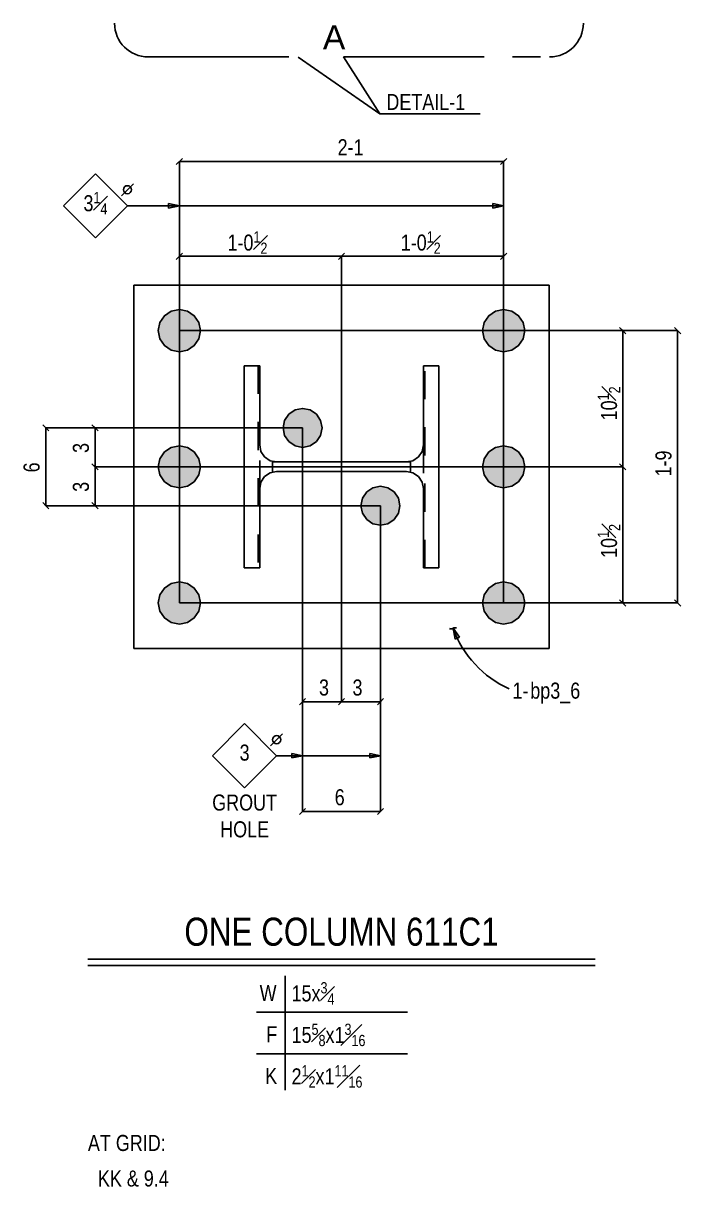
# Model space of a CAD drawing. Extents: x -269 to 49, y -129 to 125.
# Drawn here: x -200.5 to -149.9, y -128.9 to -39.2 of the extents above; entities that cross this region are included whole.
import ezdxf
from ezdxf.enums import TextEntityAlignment as Align

# ---------------------------------------------------------------- set-up
doc = ezdxf.new("R2010")
doc.units = 0
doc.header["$LTSCALE"] = 108.455651
doc.header["$MEASUREMENT"] = 0
doc.linetypes.add('SDS2_5', pattern=[0.04, 0.02, -0.02])
doc.linetypes.add('SDS2_8', pattern=[0.2, 0.1, -0.02, 0.02, -0.02, 0.02, -0.02])
doc.layers.get('0').update_dxf_attribs({"linetype": 'CONTINUOUS'})
for name, color, linetype in [('OUTLINE', 7, 'CONTINUOUS'), ('SYSTEM_ANNOTATION', 7, 'CONTINUOUS'), ('USER_ADJUSTED', 7, 'CONTINUOUS'), ('USER_ANNOTATION', 7, 'CONTINUOUS')]:
    doc.layers.add(name, color=color, linetype=linetype)
doc.styles.add('ARIAL', font='arial.ttf', dxfattribs={"width": 0.8, "height": 0.2})

msp = doc.modelspace()

# ---------------------------------------------------------------- hatches: boundary and pattern name
for points in [[(-188.5, -61.251), (-189.122, -61.374), (-189.649, -61.727), (-190.001, -62.254), (-190.125, -62.876), (-190.001, -63.498), (-189.649, -64.025), (-189.122, -64.377), (-188.5, -64.501), (-187.878, -64.377), (-187.351, -64.025), (-186.999, -63.498), (-186.875, -62.876), (-186.999, -62.254), (-187.351, -61.727), (-187.878, -61.374), (-188.5, -61.251)], [(-163.5, -61.251), (-164.122, -61.374), (-164.649, -61.727), (-165.001, -62.254), (-165.125, -62.876), (-165.001, -63.498), (-164.649, -64.025), (-164.122, -64.377), (-163.5, -64.501), (-162.878, -64.377), (-162.351, -64.025), (-161.999, -63.498), (-161.875, -62.876), (-161.999, -62.254), (-162.351, -61.727), (-162.878, -61.374), (-163.5, -61.251)], [(-177.5, -70.376), (-177.614, -69.802), (-177.939, -69.315), (-178.426, -68.99), (-179, -68.876), (-179.574, -68.99), (-180.061, -69.315), (-180.386, -69.802), (-180.5, -70.376), (-180.386, -70.95), (-180.061, -71.436), (-179.574, -71.761), (-179, -71.876), (-178.426, -71.761), (-177.939, -71.436), (-177.614, -70.95), (-177.5, -70.376)], [(-188.5, -71.751), (-189.122, -71.874), (-189.649, -72.227), (-190.001, -72.754), (-190.125, -73.376), (-190.001, -73.998), (-189.649, -74.525), (-189.122, -74.877), (-188.5, -75.001), (-187.878, -74.877), (-187.351, -74.525), (-186.999, -73.998), (-186.875, -73.376), (-186.999, -72.754), (-187.351, -72.227), (-187.878, -71.874), (-188.5, -71.751)], [(-163.5, -71.751), (-164.122, -71.874), (-164.649, -72.227), (-165.001, -72.754), (-165.125, -73.376), (-165.001, -73.998), (-164.649, -74.525), (-164.122, -74.877), (-163.5, -75.001), (-162.878, -74.877), (-162.351, -74.525), (-161.999, -73.998), (-161.875, -73.376), (-161.999, -72.754), (-162.351, -72.227), (-162.878, -71.874), (-163.5, -71.751)], [(-171.5, -76.376), (-171.614, -75.802), (-171.939, -75.315), (-172.426, -74.99), (-173, -74.876), (-173.574, -74.99), (-174.061, -75.315), (-174.386, -75.802), (-174.5, -76.376), (-174.386, -76.95), (-174.061, -77.436), (-173.574, -77.761), (-173, -77.876), (-172.426, -77.761), (-171.939, -77.436), (-171.614, -76.95), (-171.5, -76.376)], [(-188.5, -82.251), (-189.122, -82.374), (-189.649, -82.727), (-190.001, -83.254), (-190.125, -83.876), (-190.001, -84.498), (-189.649, -85.025), (-189.122, -85.377), (-188.5, -85.501), (-187.878, -85.377), (-187.351, -85.025), (-186.999, -84.498), (-186.875, -83.876), (-186.999, -83.254), (-187.351, -82.727), (-187.878, -82.374), (-188.5, -82.251)], [(-163.5, -82.251), (-164.122, -82.374), (-164.649, -82.727), (-165.001, -83.254), (-165.125, -83.876), (-165.001, -84.498), (-164.649, -85.025), (-164.122, -85.377), (-163.5, -85.501), (-162.878, -85.377), (-162.351, -85.025), (-161.999, -84.498), (-161.875, -83.876), (-161.999, -83.254), (-162.351, -82.727), (-162.878, -82.374), (-163.5, -82.251)]]:
    msp.add_hatch(color=3).paths.add_polyline_path(points, flags=16)

# ---------------------------------------------------------------- linework, layer by layer
at = {"layer": 'OUTLINE', "color": 2, "linetype": 'CONTINUOUS'}
for p, q in [((-160, -59.376), (-192, -59.376)), ((-192, -59.376), (-192, -87.376)), ((-160, -87.376), (-160, -59.376)), ((-182.31, -65.576), (-183.5, -65.576)), ((-183.5, -65.576), (-183.5, -81.176)), ((-182.31, -71.693), (-182.31, -65.576)), ((-168.5, -65.576), (-169.69, -65.576)), ((-169.69, -65.576), (-169.69, -71.693)), ((-168.5, -81.176), (-168.5, -65.576)), ((-182.21, -72.194), (-182.31, -71.693)), ((-169.69, -71.693), (-169.79, -72.194)), ((-181.926, -72.619), (-182.21, -72.194)), ((-181.501, -72.903), (-181.926, -72.619)), ((-170.074, -72.619), (-170.499, -72.903)), ((-169.79, -72.194), (-170.074, -72.619)), ((-181, -73.003), (-181.501, -72.903)), ((-171, -73.003), (-181, -73.003)), ((-170.499, -72.903), (-171, -73.003)), ((-182.21, -74.557), (-181.926, -74.132)), ((-181.926, -74.132), (-181.501, -73.848)), ((-181.501, -73.848), (-181, -73.748)), ((-181, -73.748), (-171, -73.748)), ((-171, -73.748), (-170.499, -73.848)), ((-170.499, -73.848), (-170.074, -74.132)), ((-170.074, -74.132), (-169.79, -74.557)), ((-182.31, -75.058), (-182.21, -74.557)), ((-182.31, -81.176), (-182.31, -75.058)), ((-169.79, -74.557), (-169.69, -75.058)), ((-169.69, -75.058), (-169.69, -81.176)), ((-183.5, -81.176), (-182.31, -81.176)), ((-169.69, -81.176), (-168.5, -81.176)), ((-192, -87.376), (-160, -87.376))]:
    msp.add_line(p, q, dxfattribs=at)
at = {"layer": 'OUTLINE', "color": 1, "linetype": 'SDS2_5'}
for p, q in [((-182.434, -65.576), (-182.434, -81.176)), ((-169.566, -81.176), (-169.566, -65.576)), ((-182.309, -75.053), (-182.309, -71.698)), ((-169.691, -71.698), (-169.691, -75.053)), ((-181.31, -73.003), (-181.31, -72.941)), ((-181.309, -73.81), (-181.31, -73.003)), ((-181.31, -73.003), (-181, -73.003)), ((-181.309, -72.942), (-181.309, -73.81)), ((-171, -73.003), (-170.69, -73.003)), ((-170.691, -73.81), (-170.691, -72.942)), ((-170.69, -73.003), (-170.691, -73.81)), ((-170.69, -72.941), (-170.69, -73.003))]:
    msp.add_line(p, q, dxfattribs=at)
at = {"layer": 'OUTLINE', "color": 1, "linetype": 'CONTINUOUS'}
for points in [[(-188.5, -61.251), (-189.122, -61.374), (-189.649, -61.727), (-190.001, -62.254), (-190.125, -62.876), (-190.001, -63.498), (-189.649, -64.025), (-189.122, -64.377), (-188.5, -64.501), (-187.878, -64.377), (-187.351, -64.025), (-186.999, -63.498), (-186.875, -62.876), (-186.999, -62.254), (-187.351, -61.727), (-187.878, -61.374), (-188.5, -61.251)], [(-163.5, -61.251), (-164.122, -61.374), (-164.649, -61.727), (-165.001, -62.254), (-165.125, -62.876), (-165.001, -63.498), (-164.649, -64.025), (-164.122, -64.377), (-163.5, -64.501), (-162.878, -64.377), (-162.351, -64.025), (-161.999, -63.498), (-161.875, -62.876), (-161.999, -62.254), (-162.351, -61.727), (-162.878, -61.374), (-163.5, -61.251)], [(-177.5, -70.376), (-177.614, -69.802), (-177.939, -69.315), (-178.426, -68.99), (-179, -68.876), (-179.574, -68.99), (-180.061, -69.315), (-180.386, -69.802), (-180.5, -70.376), (-180.386, -70.95), (-180.061, -71.436), (-179.574, -71.761), (-179, -71.876), (-178.426, -71.761), (-177.939, -71.436), (-177.614, -70.95), (-177.5, -70.376)], [(-188.5, -71.751), (-189.122, -71.874), (-189.649, -72.227), (-190.001, -72.754), (-190.125, -73.376), (-190.001, -73.998), (-189.649, -74.525), (-189.122, -74.877), (-188.5, -75.001), (-187.878, -74.877), (-187.351, -74.525), (-186.999, -73.998), (-186.875, -73.376), (-186.999, -72.754), (-187.351, -72.227), (-187.878, -71.874), (-188.5, -71.751)], [(-163.5, -71.751), (-164.122, -71.874), (-164.649, -72.227), (-165.001, -72.754), (-165.125, -73.376), (-165.001, -73.998), (-164.649, -74.525), (-164.122, -74.877), (-163.5, -75.001), (-162.878, -74.877), (-162.351, -74.525), (-161.999, -73.998), (-161.875, -73.376), (-161.999, -72.754), (-162.351, -72.227), (-162.878, -71.874), (-163.5, -71.751)], [(-171.5, -76.376), (-171.614, -75.802), (-171.939, -75.315), (-172.426, -74.99), (-173, -74.876), (-173.574, -74.99), (-174.061, -75.315), (-174.386, -75.802), (-174.5, -76.376), (-174.386, -76.95), (-174.061, -77.436), (-173.574, -77.761), (-173, -77.876), (-172.426, -77.761), (-171.939, -77.436), (-171.614, -76.95), (-171.5, -76.376)], [(-188.5, -82.251), (-189.122, -82.374), (-189.649, -82.727), (-190.001, -83.254), (-190.125, -83.876), (-190.001, -84.498), (-189.649, -85.025), (-189.122, -85.377), (-188.5, -85.501), (-187.878, -85.377), (-187.351, -85.025), (-186.999, -84.498), (-186.875, -83.876), (-186.999, -83.254), (-187.351, -82.727), (-187.878, -82.374), (-188.5, -82.251)], [(-163.5, -82.251), (-164.122, -82.374), (-164.649, -82.727), (-165.001, -83.254), (-165.125, -83.876), (-165.001, -84.498), (-164.649, -85.025), (-164.122, -85.377), (-163.5, -85.501), (-162.878, -85.377), (-162.351, -85.025), (-161.999, -84.498), (-161.875, -83.876), (-161.999, -83.254), (-162.351, -82.727), (-162.878, -82.374), (-163.5, -82.251)]]:
    msp.add_lwpolyline(points, close=True, dxfattribs=at)
at = {"layer": 'SYSTEM_ANNOTATION', "color": 1, "linetype": 'CONTINUOUS'}
for p, q in [((-188.736, -50.062), (-188.264, -49.589)), ((-188.5, -49.825), (-188.736, -50.062)), ((-188.264, -49.589), (-188.5, -49.825)), ((-188.5, -83.876), (-188.5, -49.825)), ((-188.5, -49.825), (-163.5, -49.825)), ((-163.736, -50.062), (-163.264, -49.589)), ((-163.5, -49.825), (-163.736, -50.062)), ((-163.264, -49.589), (-163.5, -49.825)), ((-163.5, -83.876), (-163.5, -49.825)), ((-188.736, -57.376), (-188.264, -56.904)), ((-188.5, -57.14), (-188.736, -57.376)), ((-188.264, -56.904), (-188.5, -57.14)), ((-188.5, -83.876), (-188.5, -57.14)), ((-188.5, -57.14), (-176, -57.14)), ((-176.236, -57.376), (-175.764, -56.904)), ((-175.764, -56.904), (-176.236, -57.376)), ((-176, -57.14), (-176.236, -57.376)), ((-176.236, -57.376), (-176, -57.14)), ((-175.764, -56.904), (-176, -57.14)), ((-176, -57.14), (-175.764, -56.904)), ((-176, -73.376), (-176, -57.14)), ((-163.5, -57.14), (-176, -57.14)), ((-176, -73.376), (-176, -57.14)), ((-163.264, -56.904), (-163.736, -57.376)), ((-163.736, -57.376), (-163.5, -57.14)), ((-163.5, -57.14), (-163.264, -56.904)), ((-163.5, -83.876), (-163.5, -57.14)), ((-154.324, -62.876), (-154.56, -62.639)), ((-154.56, -62.639), (-154.087, -63.112)), ((-150.087, -62.876), (-150.323, -62.639)), ((-150.323, -62.639), (-149.851, -63.112)), ((-188.5, -62.876), (-150.087, -62.876)), ((-188.5, -62.876), (-154.324, -62.876)), ((-154.087, -63.112), (-154.324, -62.876)), ((-154.324, -62.876), (-154.324, -73.376)), ((-149.851, -63.112), (-150.087, -62.876)), ((-150.087, -62.876), (-150.087, -83.876)), ((-198.564, -70.612), (-199.036, -70.139)), ((-199.036, -70.139), (-198.8, -70.376)), ((-198.8, -76.376), (-198.8, -70.376)), ((-198.8, -70.376), (-198.564, -70.612)), ((-179, -70.376), (-198.8, -70.376)), ((-195, -70.376), (-195.236, -70.139)), ((-195.236, -70.139), (-194.764, -70.612)), ((-179, -70.376), (-195, -70.376)), ((-194.764, -70.612), (-195, -70.376)), ((-195, -70.376), (-195, -73.376)), ((-179, -70.376), (-179, -99.955)), ((-179, -70.376), (-179, -91.493)), ((-194.764, -73.612), (-195.236, -73.139)), ((-195.236, -73.139), (-195, -73.376)), ((-195, -73.376), (-195.236, -73.139)), ((-195.236, -73.139), (-194.764, -73.612)), ((-195, -76.376), (-195, -73.376)), ((-195, -73.376), (-194.764, -73.612)), ((-176, -73.376), (-195, -73.376)), ((-194.764, -73.612), (-195, -73.376)), ((-176, -73.376), (-195, -73.376)), ((-188.5, -73.376), (-154.324, -73.376)), ((-188.5, -73.376), (-154.324, -73.376)), ((-176, -73.376), (-176, -91.493)), ((-176, -73.376), (-176, -91.493)), ((-154.324, -73.376), (-154.56, -73.139)), ((-154.56, -73.139), (-154.087, -73.612)), ((-154.087, -73.612), (-154.56, -73.139)), ((-154.56, -73.139), (-154.324, -73.376)), ((-154.087, -73.612), (-154.324, -73.376)), ((-154.324, -83.876), (-154.324, -73.376)), ((-154.324, -73.376), (-154.087, -73.612)), ((-198.564, -76.612), (-199.036, -76.139)), ((-199.036, -76.139), (-198.8, -76.376)), ((-194.764, -76.612), (-195.236, -76.139)), ((-195.236, -76.139), (-195, -76.376)), ((-173, -76.376), (-198.8, -76.376)), ((-198.8, -76.376), (-198.564, -76.612)), ((-173, -76.376), (-195, -76.376)), ((-195, -76.376), (-194.764, -76.612)), ((-173, -76.376), (-173, -99.955)), ((-173, -76.376), (-173, -91.493)), ((-188.5, -83.876), (-150.087, -83.876)), ((-188.5, -83.876), (-154.324, -83.876)), ((-154.087, -84.112), (-154.56, -83.639)), ((-154.56, -83.639), (-154.324, -83.876)), ((-154.324, -83.876), (-154.087, -84.112)), ((-150.087, -83.876), (-150.323, -83.639)), ((-150.323, -83.639), (-149.851, -84.112)), ((-149.851, -84.112), (-150.087, -83.876)), ((-179.236, -91.729), (-178.764, -91.257)), ((-179, -91.493), (-179.236, -91.729)), ((-178.764, -91.257), (-179, -91.493)), ((-179, -91.493), (-176, -91.493)), ((-175.764, -91.257), (-176.236, -91.729)), ((-176.236, -91.729), (-175.764, -91.257)), ((-176.236, -91.729), (-176, -91.493)), ((-176, -91.493), (-176.236, -91.729)), ((-176, -91.493), (-175.764, -91.257)), ((-175.764, -91.257), (-176, -91.493)), ((-173, -91.493), (-176, -91.493)), ((-172.764, -91.257), (-173.236, -91.729)), ((-173.236, -91.729), (-173, -91.493)), ((-173, -91.493), (-172.764, -91.257)), ((-178.764, -99.719), (-179.236, -100.191)), ((-179.236, -100.191), (-179, -99.955)), ((-179, -99.955), (-178.764, -99.719)), ((-173, -99.955), (-179, -99.955)), ((-172.764, -99.719), (-173.236, -100.191)), ((-173.236, -100.191), (-173, -99.955)), ((-173, -99.955), (-172.764, -99.719)), ((-180.351, -112.646), (-180.351, -121.446)), ((-182.542, -115.446), (-170.92, -115.446)), ((-182.542, -118.646), (-170.92, -118.646))]:
    msp.add_line(p, q, dxfattribs=at)
at = {"layer": 'SYSTEM_ANNOTATION', "color": 3, "linetype": 'CONTINUOUS'}
for p, q in [((-195.551, -111.346), (-156.449, -111.346)), ((-195.551, -111.846), (-156.449, -111.846))]:
    msp.add_line(p, q, dxfattribs=at)
at = {"layer": 'USER_ADJUSTED', "color": 1, "linetype": 'CONTINUOUS'}
for p, q in [((-194.97, -50.768), (-197.44, -53.238)), ((-192.5, -53.238), (-194.97, -50.768)), ((-192.963, -52.467), (-192.037, -51.54)), ((-197.44, -53.238), (-194.97, -55.708)), ((-194.97, -55.708), (-192.5, -53.238)), ((-192.5, -53.238), (-188.5, -53.238)), ((-192.5, -53.238), (-163.5, -53.238)), ((-189.327, -53.416), (-189.327, -53.061)), ((-189.327, -53.061), (-188.5, -53.238)), ((-188.5, -53.238), (-189.327, -53.416)), ((-188.5, -53.238), (-188.5, -53.238)), ((-164.327, -53.416), (-164.327, -53.061)), ((-164.327, -53.061), (-163.5, -53.238)), ((-163.5, -53.238), (-164.327, -53.416)), ((-163.5, -53.238), (-163.5, -53.238)), ((-167.405, -85.831), (-167.405, -85.831)), ((-167.405, -85.831), (-166.917, -86.521)), ((-167.243, -86.66), (-167.405, -85.831)), ((-166.917, -86.521), (-167.243, -86.66)), ((-183.47, -93.185), (-185.94, -95.655)), ((-181, -95.655), (-183.47, -93.185)), ((-181.463, -94.883), (-180.537, -93.957)), ((-185.94, -95.655), (-183.47, -98.125)), ((-183.47, -98.125), (-181, -95.655)), ((-181, -95.655), (-173, -95.655)), ((-181, -95.655), (-179, -95.655)), ((-179.827, -95.833), (-179.827, -95.478)), ((-179.827, -95.478), (-179, -95.655)), ((-179, -95.655), (-179.827, -95.833)), ((-179, -95.655), (-179, -95.655)), ((-173.827, -95.833), (-173.827, -95.478)), ((-173.827, -95.478), (-173, -95.655)), ((-173, -95.655), (-173.827, -95.833)), ((-173, -95.655), (-173, -95.655))]:
    msp.add_line(p, q, dxfattribs=at)
for centre in [(-192.5, -52.003), (-181, -94.42)]:
    msp.add_circle(centre, 0.309, dxfattribs=at)
for centre, radius, start, end in [((-167.568, -85.563), 0.313, 248.12739, 301.25749), ((-167.243, -86.098), 0.313, 68.12739, 121.25749), ((-159.589, -82.942), 8.333, 200.28372, 245.28372)]:
    msp.add_arc(centre, radius, start, end, dxfattribs=at)
at = {"layer": 'USER_ANNOTATION', "color": 1, "linetype": 'SDS2_8'}
for p, q in [((-190.902, -41.767), (-179.33, -41.767)), ((-179.33, -41.772), (-173.058, -46.141)), ((-173.058, -46.141), (-175.842, -41.767)), ((-175.842, -41.767), (-159.955, -41.767))]:
    msp.add_line(p, q, dxfattribs=at)
at = {"layer": 'USER_ANNOTATION', "color": 1, "linetype": 'CONTINUOUS'}
msp.add_line((-173.058, -46.141), (-165.31, -46.141), dxfattribs=at)
for centre, start, end in [((-190.902, -39.169), 180, 270), ((-159.955, -39.169), 270, 360)]:
    msp.add_arc(centre, 2.598, start, end, dxfattribs=at)

# ---------------------------------------------------------------- texts
at = {"layer": 'SYSTEM_ANNOTATION', "color": 3, "linetype": 'CONTINUOUS', "style": 'ARIAL'}
msp.add_text('A', height=1.858, dxfattribs=at).set_placement((-177.438, -41.179))
at = {"layer": 'SYSTEM_ANNOTATION', "color": 1, "linetype": 'CONTINUOUS', "style": 'ARIAL', "width": 0.8}
for s, height, p in [('2-1', 1.2386, (-176.3, -49.349)), ('3', 1.239, (-177.736, -91.017)), ('3', 1.239, (-175.156, -91.017)), ('1-', 1.2386, (-162.823, -91.257)), ('bp3_6', 1.2386, (-161.447, -91.257)), ('6', 1.239, (-176.527, -99.479)), ('W', 1.239, (-182.312, -114.57)), ('F', 1.239, (-181.797, -117.77)), ('K', 1.239, (-181.884, -120.97)), ('AT GRID:', 1.2386, (-195.551, -126.142)), ('  KK & 9.4', 1.2386, (-195.551, -128.881))]:
    msp.add_text(s, height=height, dxfattribs=at).set_placement(p)
for s, height, p in [('3', 1.239, (-195.476, -72.306)), ('1-9', 1.2386, (-150.563, -74.121)), ('6', 1.239, (-199.276, -73.806)), ('3', 1.239, (-195.476, -75.306))]:
    msp.add_text(s, height=height, rotation=90, dxfattribs=at).set_placement(p)
at = {"layer": 'SYSTEM_ANNOTATION', "color": 3, "linetype": 'CONTINUOUS', "style": 'ARIAL', "width": 0.8}
msp.add_text('ONE COLUMN 611C1', height=2.16757, dxfattribs=at).set_placement((-176, -110.313), align=Align.CENTER)
at = {"layer": 'SYSTEM_ANNOTATION', "color": 1, "linetype": 'CONTINUOUS', "char_height": 1.23861, "attachment_point": 7, "style": 'ARIAL'}
for s, insert in [('\\A1;1-0{\\H0.70x;\\S1#2;}', (-184.791, -56.95)), ('\\A1;1-0{\\H0.70x;\\S1#2;}', (-171.435, -56.95)), ('\\A1;15x{\\H0.70x;\\S3#4;}', (-179.851, -114.856)), ('\\A1;15{\\H0.70x;\\S5#8;}x1{\\H0.70x;\\S3#16;}', (-179.851, -118.056)), ('\\A1;2{\\H0.70x;\\S1#2;}x1{\\H0.70x;\\S11#16;}', (-179.851, -121.256))]:
    msp.add_mtext(s, dxfattribs=dict(at, insert=insert))
at = {"layer": 'SYSTEM_ANNOTATION', "color": 1, "linetype": 'CONTINUOUS', "char_height": 1.23861, "attachment_point": 7, "rotation": 90, "style": 'ARIAL'}
for insert in [(-154.514, -69.794), (-154.514, -80.401)]:
    msp.add_mtext('\\A1;10{\\H0.70x;\\S1#2;}', dxfattribs=dict(at, insert=insert))
at = {"layer": 'USER_ADJUSTED', "color": 1, "linetype": 'CONTINUOUS', "style": 'ARIAL', "width": 0.8}
msp.add_text('3', height=1.239, dxfattribs=at).set_placement((-183.47, -95.417), align=Align.MIDDLE_CENTER)
at = {"layer": 'USER_ADJUSTED', "color": 1, "linetype": 'CONTINUOUS', "insert": (-194.97, -53.048), "char_height": 1.23861, "attachment_point": 5, "style": 'ARIAL'}
msp.add_mtext('\\A1;3{\\H0.70x;\\S1#4;}', dxfattribs=at)
at = {"layer": 'USER_ADJUSTED', "color": 1, "linetype": 'CONTINUOUS', "insert": (-183.47, -98.649), "char_height": 1.2386, "width": 6.19307, "attachment_point": 2, "style": 'ARIAL'}
msp.add_mtext('GROUT\\PHOLE', dxfattribs=at)
at = {"layer": 'USER_ANNOTATION', "color": 1, "linetype": 'CONTINUOUS', "style": 'ARIAL', "width": 0.8}
msp.add_text('DETAIL-1', height=1.2386, dxfattribs=at).set_placement((-172.541, -45.857))

doc.saveas('drawing.dxf')
